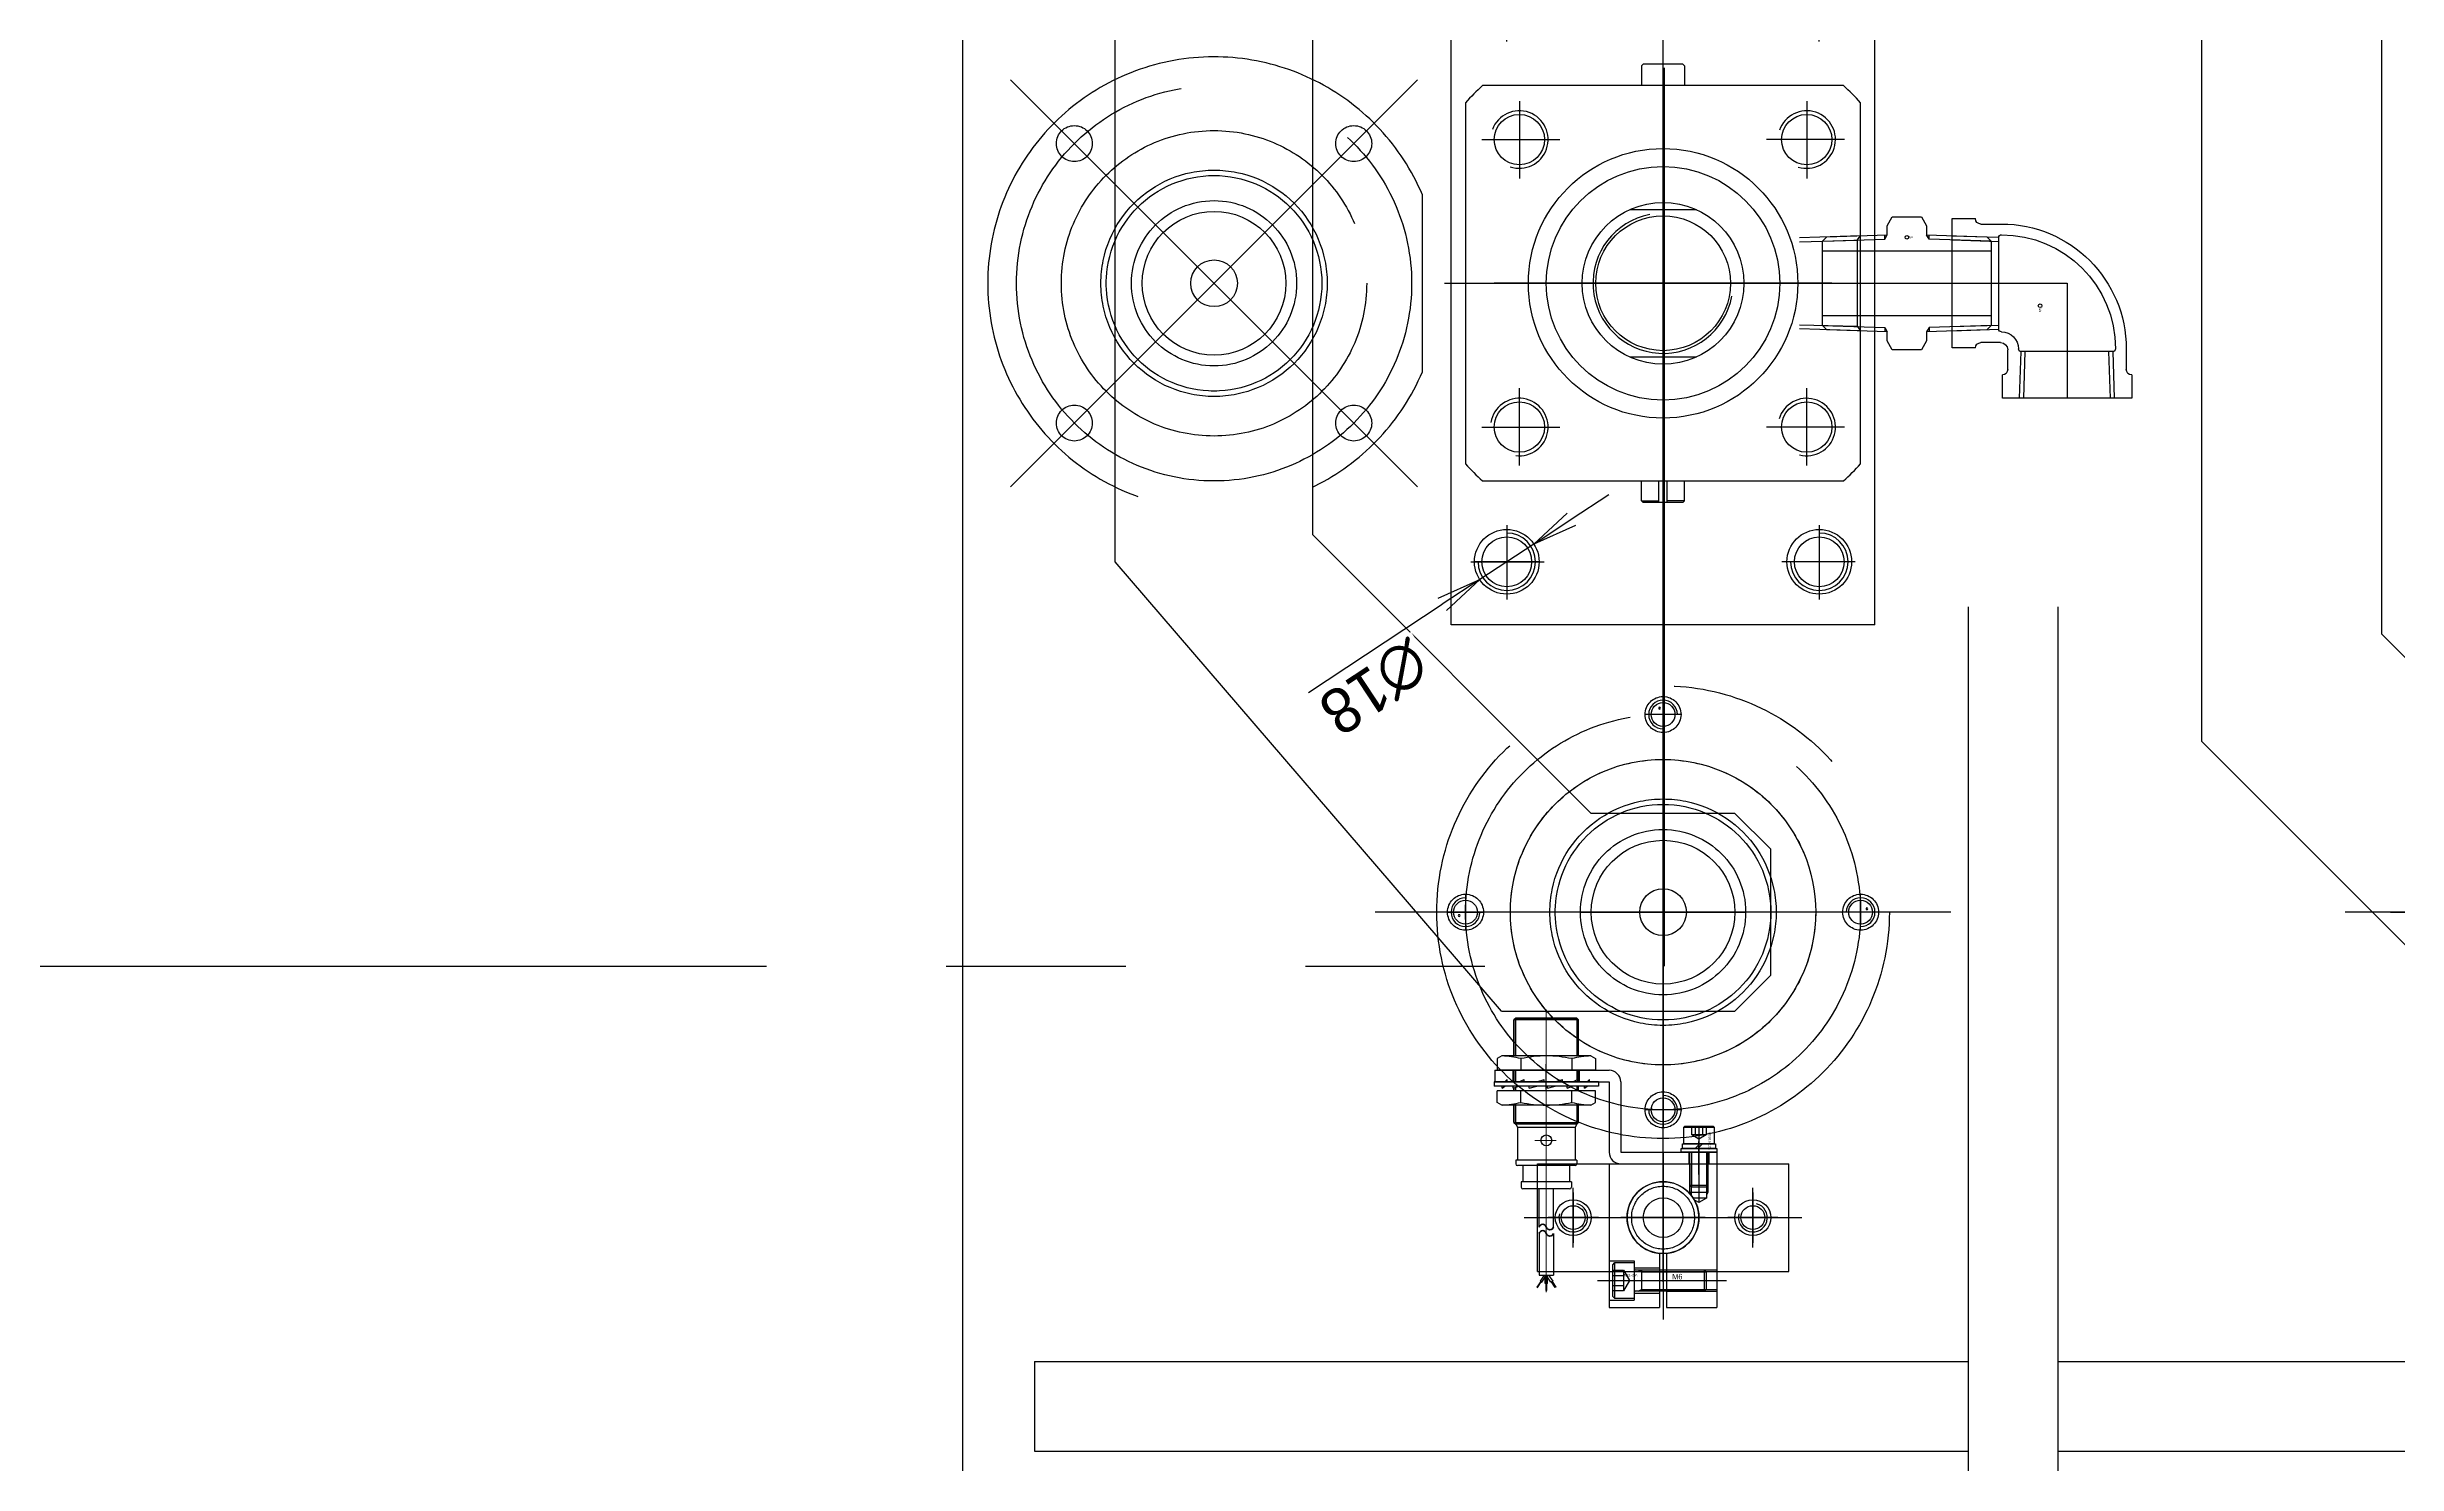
# Model space of a CAD drawing. Header units: millimetres. Extents: x 10462777 to 22643323, y 453826 to 1389191.
# Drawn here: x 11311018 to 11311673, y 599127 to 599521 of the extents above; entities that cross this region are included whole.
import ezdxf
from ezdxf.enums import TextEntityAlignment as Align

# ---------------------------------------------------------------- set-up
doc = ezdxf.new("R2010")
doc.units = ezdxf.units.MM
doc.header["$LTSCALE"] = 200
doc.header["$MEASUREMENT"] = 0
doc.header["$PDMODE"] = 35
doc.header["$PDSIZE"] = -5
for name, pattern in [('CENTER', [2, 1.25, -0.25, 0.25, -0.25]), ('HIDDEN', [3.75, 2.5, -1.25]), ('PHANTOM', [2.5, 1.25, -0.25, 0.25, -0.25, 0.25, -0.25])]:
    doc.linetypes.add(name, pattern=pattern)
doc.layers.get('0').update_dxf_attribs({"linetype": 'CONTINUOUS'})
doc.layers.get('DEFPOINTS').update_dxf_attribs({"linetype": 'CONTINUOUS'})
for name, color, linetype in [('4', 4, 'CONTINUOUS'), ('BOM', 6, 'CONTINUOUS'), ('BOM-T', 4, 'CONTINUOUS'), ('BOM-UDEF', 3, 'CONTINUOUS'), ('C', 1, 'CENTER'), ('CENTER', 1, 'CONTINUOUS'), ('CL', 3, 'CONTINUOUS'), ('DIM', 4, 'CONTINUOUS'), ('DR1509-006-300-001', 7, 'CONTINUOUS'), ('DR1517-002-300-001', 7, 'CONTINUOUS'), ('DR1527 002 200 017 001', 7, 'CONTINUOUS'), ('H', 30, 'CONTINUOUS'), ('HIDDEN', 7, 'HIDDEN'), ('HL', 2, 'HIDDEN'), ('PL', 5, 'PHANTOM'), ('THIN', 3, 'CONTINUOUS')]:
    doc.layers.add(name, color=color, linetype=linetype)
for name, color, linetype, lineweight in [('FL', 3, 'CONTINUOUS', 25), ('LAYOUT', 8, 'CONTINUOUS', 25), ('Z_OM_CENTER', 4, 'CENTER', 13), ('Z_OM_OUTLINE', 7, 'CONTINUOUS', 30), ('Z_OM_THIN_LINE', 2, 'CONTINUOUS', 35)]:
    doc.layers.add(name, color=color, linetype=linetype, lineweight=lineweight)
doc.styles.get("Standard").update_dxf_attribs({"font": 'SYMBOL'})
doc.dimstyles.new('DS ROBOTEC', dxfattribs={"dimscale": 0, "dimtxt": 2.5, "dimasz": 2.5, "dimexe": 0.3, "dimexo": 0.3, "dimgap": 0.5, "dimtad": 1, "dimzin": 9, "dimdsep": 46, "dimtxsty": 'Standard', "dimblk": 'OPEN', "dimcen": 0, "dimclrd": 4, "dimclre": 4, "dimclrt": 110, "dimazin": 2, "dimtm": 1.5, "dimtfac": 1, "dimtmove": 0, "dimatfit": 3, "dimldrblk": 'OPEN', "dimfxl": 1, "dimtfill": 1, "dimtolj": 1, "dimlwd": -1, "dimlwe": -1, "dimarcsym": 0})

# ---------------------------------------------------------------- blocks, each defined once
blk = doc.blocks.new('A$C7DA30AB0')
at = {"layer": 'LAYOUT', "color": 6, "linetype": 'PHANTOM'}
blk.add_circle((3030.45, 3025.99, 0), 2693.02, dxfattribs=at)
blk = doc.blocks.new('_OPEN')
at = {"color": 0, "linetype": 'ByBlock'}
for p, q in [((-1, 0.1667), (0, 0)), ((0, 0), (-1, -0.1667)), ((0, 0), (-1, 0))]:
    blk.add_line(p, q, dxfattribs=at)
blk = doc.blocks.new('*D344')
at = {"color": 4, "linetype": 'ByBlock', "ltscale": 10, "transparency": 16777216}
for p, q in [((11311287.38, 600065.23), (11310981.04, 600065.23)), ((11311002.04, 599890.23), (11311002.04, 599020.23)), ((11311267.38, 598845.23), (11310981.04, 598845.23))]:
    blk.add_line(p, q, dxfattribs=at)
at = {"layer": 'DEFPOINTS', "color": 0, "ltscale": 10, "transparency": 16777216}
for p in [(11311308.38, 600065.23, 0), (11311002.04, 598845.23), (11311288.38, 598845.23, 0)]:
    blk.add_point(p, dxfattribs=at)
at = {"color": 4, "ltscale": 10, "transparency": 16777216, "xscale": 175, "yscale": 175, "zscale": 175}
for p, rotation in [((11311002.04, 600065.23), 90), ((11311002.04, 598845.23), 270)]:
    blk.add_blockref('_OPEN', p, dxfattribs=dict(at, rotation=rotation))
at = {"color": 110, "ltscale": 10, "transparency": 16777216, "insert": (11310842.78, 599455.23), "char_height": 175, "attachment_point": 5, "rotation": 90, "bg_fill": 3, "box_fill_scale": 1.25, "bg_fill_color": 256, "bg_fill_true_color": 13158600, "bg_fill_transparency": 0}
blk.add_mtext('\\A1;1220', dxfattribs=at)
blk = doc.blocks.new('A$C744D5B1C')
for p, q in [((-95, 59), (-95, -59)), ((95, 59), (-95, 59)), ((95, 59), (95, -59)), ((-20.5, -9.27), (-20.5, 9.27)), ((20.5, -9.27), (20.5, 9.27)), ((95, -59), (-95, -59))]:
    blk.add_line(p, q)
for centre, radius in [((-77.5, 43.5), 9), ((77.5, 43.5), 9), ((-40, 40), 7), ((40, 40), 7), ((0, 0), 32.5), ((0, 0), 22.5), ((-77.5, -43.5), 9), ((-40, -40), 7), ((40, -40), 7), ((77.5, -43.5), 9)]:
    blk.add_circle(centre, radius)
at = {"color": 3}
blk.add_circle((0, 0), 18.75, dxfattribs=at)
for centre, start, end in [((-40, 40), 342.93247, 251.19469), ((40, 40), 345.46971, 253.73193), ((-40, -40), 341.28818, 249.5504), ((40, -40), 352.59904, 260.86126)]:
    blk.add_arc(centre, 8, start, end, dxfattribs=at)
blk.add_arc((0, 0), 19.5, 191.01251, 79.33155)
at = {"layer": 'C'}
for p, q in [((0, -60.8), (0, 60)), ((96.8, 0), (-97.39, 0))]:
    blk.add_line(p, q, dxfattribs=at)
at = {"layer": 'C', "ltscale": 0.7}
for p, q in [((-77.5, 53.49), (-77.5, 33.08)), ((77.5, 53.49), (77.5, 33.08)), ((-67.32, 43.5), (-88.03, 43.5)), ((67.32, 43.5), (88.03, 43.5)), ((-77.5, -53.49), (-77.5, -33.08)), ((77.5, -53.49), (77.5, -33.08)), ((-67.32, -43.5), (-88.03, -43.5)), ((67.32, -43.5), (88.03, -43.5))]:
    blk.add_line(p, q, dxfattribs=at)
at = {"layer": 'C', "ltscale": 0.5}
for p, q in [((-40, 50.49), (-40, 28.77)), ((40, 50.49), (40, 28.77)), ((-50.67, 40), (-29.2, 40)), ((50.67, 40), (29.2, 40)), ((-40, -50.49), (-40, -28.77)), ((40, -50.49), (40, -28.77)), ((-50.67, -40), (-29.2, -40)), ((50.67, -40), (29.2, -40))]:
    blk.add_line(p, q, dxfattribs=at)
at = {"layer": 'H', "color": 4}
for p, q in [((-13.22, 55), (-12.69, 38)), ((-11.97, 54), (-13.22, 55)), ((-11.97, 54), (11.97, 54)), ((-11.52, 38), (-11.97, 54)), ((11.52, 38), (11.97, 54)), ((11.97, 54), (13.22, 55)), ((13.22, 55), (12.69, 38))]:
    blk.add_line(p, q, dxfattribs=at)
at = {"layer": 'H', "ltscale": 0.5}
for p, q in [((-60.5, 6), (-61, 5.5)), ((-61, 5.5), (-61, -5.5)), ((-60.5, 6), (-55, 6)), ((60.5, 6), (55, 6)), ((61, 1.19), (55, 1.19)), ((60.5, 6), (60.5, 1.19)), ((60.5, 6), (61, 5.5)), ((61, 5.5), (61, -5.5)), ((-61, -5.5), (-60.5, -6)), ((-60.5, -6), (-55, -6)), ((61, -1.19), (55, -1.19)), ((60.5, -6), (55, -6)), ((60.5, -6), (60.5, -1.19)), ((61, -5.5), (60.5, -6))]:
    blk.add_line(p, q, dxfattribs=at)
at = {"layer": 'H'}
for points in [[(50.25, 55), (-50.25, 55)], [(-55, 50.25), (-55, -50.25)], [(55, -50.25), (55, 50.25)], [(-50.25, -55), (50.25, -55)]]:
    blk.add_lwpolyline(points, dxfattribs=at)
for start, end in [(132.41702, 137.58298), (42.41702, 47.58298), (222.41702, 227.58298), (312.41702, 317.58298)]:
    blk.add_arc((0, 0), 74.5, start, end, dxfattribs=at)
blk = doc.blocks.new('A$C1EFB0E9A')
at = {"color": 1, "linetype": 'CENTER'}
for p, q in [((0, 80.13), (0, -80.13)), ((80.13, 0), (-80.13, 0))]:
    blk.add_line(p, q, dxfattribs=at)
at = {"color": 0}
for centre, radius in [((0, 0), 63), ((0, 55), 5), ((0, 0), 23), ((-55, 0), 5), ((55, 0), 5), ((0, -55), 5)]:
    blk.add_circle(centre, radius, dxfattribs=at)
at = {"color": 1, "linetype": 'CENTER'}
blk.add_circle((0, 0), 55, dxfattribs=at)
for radius in [42.5, 30]:
    blk.add_circle((0, 0), radius)
at = {"layer": 'HL'}
blk.add_circle((0, 0), 31.5, dxfattribs=at)
blk = doc.blocks.new('A$C454F3C94')
for p, q in [((-202.5, -85), (-127.5, -10)), ((-127.5, -10), (127.5, -10)), ((202.5, -85), (127.5, -10)), ((-147.5, -110), (-97.5, -60)), ((97.5, -60), (-97.5, -60)), ((147.5, -110), (97.5, -60)), ((-202.5, -85), (-202.5, -150)), ((202.5, -85), (202.5, -150)), ((-147.5, -150), (-147.5, -110)), ((147.5, -150), (147.5, -110)), ((-202.5, -150), (-192.5, -160)), ((-157.5, -160), (-147.5, -150)), ((157.5, -160), (147.5, -150)), ((202.5, -150), (192.5, -160)), ((-192.5, -160), (-157.5, -160)), ((192.5, -160), (157.5, -160))]:
    blk.add_line(p, q)
for centre, radius in [((-175, -130), 20), ((175, -130), 20), ((-175, -130), 6.5), ((175, -130), 6.5)]:
    blk.add_circle(centre, radius)
at = {"layer": 'CL'}
for p, q in [((-175, -107), (-175, -153)), ((175, -107), (175, -153)), ((-152, -130), (-198, -130)), ((152, -130), (198, -130))]:
    blk.add_line(p, q, dxfattribs=at)
blk = doc.blocks.new('A$C288D58DE')
at = {"color": 0}
for p, q in [((-60, 15), (10, 15)), ((-60, -15), (-60, 15)), ((10, -15), (10, 15)), ((-60, -15), (10, -15))]:
    blk.add_line(p, q, dxfattribs=at)
at = {"color": 1, "linetype": 'CENTER'}
for p, q in [((-25, -17.84), (-25, 17.84)), ((-50, -8.32), (-50, 8.32)), ((0, -8.32), (0, 8.32)), ((-63.62, 0), (13.62, 0))]:
    blk.add_line(p, q, dxfattribs=at)
at = {"color": 0}
for centre, radius in [((-25, 0), 10), ((-50, 0), 5), ((0, 0), 5)]:
    blk.add_circle(centre, radius, dxfattribs=at)
blk.add_circle((-25, 0), 5.5)
at = {"layer": 'CENTER'}
for p, q in [((-25, -11.75), (-25, 11.75)), ((-13.25, 0), (-36.75, 0))]:
    blk.add_line(p, q, dxfattribs=at)
at = {"layer": 'HIDDEN'}
blk.add_circle((-25, 0), 8.75, dxfattribs=at)
blk = doc.blocks.new('A$C31550EE4')
at = {"color": 0}
for p, q in [((3.11, 4.45), (3.11, 34.45)), ((3.11, 34.45), (43.11, 34.45)), ((43.11, 20.45), (43.11, 34.45)), ((28.06, 20.45), (43.11, 20.45)), ((28.06, 18.45), (43.11, 18.45)), ((43.11, 4.45), (43.11, 18.45)), ((3.11, 4.45), (43.11, 4.45))]:
    blk.add_line(p, q, dxfattribs=at)
at = {"color": 1, "linetype": 'CENTER', "ltscale": 0.5}
for p, q in [((18.11, 0), (18.11, 38.31)), ((35.61, 1.22), (35.61, 37.07)), ((0, 19.45), (46.48, 19.45))]:
    blk.add_line(p, q, dxfattribs=at)
at = {"color": 2, "linetype": 'HIDDEN', "ltscale": 0.5}
for p, q in [((32.61, 20.45), (32.61, 34.45)), ((33.11, 20.45), (33.11, 34.45)), ((38.11, 20.45), (38.11, 34.45)), ((38.61, 20.45), (38.61, 34.45)), ((11.11, 31.95), (11.11, 26.95)), ((32.11, 11.45), (32.11, 18.45)), ((39.11, 11.45), (39.11, 18.45)), ((30.11, 11.45), (41.11, 11.45)), ((30.11, 4.45), (30.11, 11.45)), ((41.11, 4.45), (41.11, 11.45))]:
    blk.add_line(p, q, dxfattribs=at)
at = {"color": 1, "linetype": 'CENTER'}
blk.add_line((3.11, 29.45), (13.9, 29.45), dxfattribs=at)
at = {"color": 2, "linetype": 'HIDDEN'}
blk.add_line((12.71, 31.51), (12.71, 27.86), dxfattribs=at)
at = {"color": 2, "linetype": 'HIDDEN', "ltscale": 0.5}
for points in [[(3.11, 31.95), (11.11, 31.95), (11.86, 31.51)], [(3.11, 31.51), (12.71, 31.51), (13.9, 29.45), (13.14, 28.12)], [(11.86, 27.38), (11.11, 26.95), (3.11, 26.95)], [(12.02, 27.38), (3.11, 27.38)]]:
    blk.add_lwpolyline(points, dxfattribs=at)
at = {"color": 0}
blk.add_arc((18.11, 19.45), 10, 5.73917, 354.26083, dxfattribs=at)
at = {"layer": 'DIM'}
blk.add_circle((35.61, 4.45), 0.05, dxfattribs=at)
blk.add_text('M6', height=1.54, rotation=90).set_placement((35.3, 22))
blk = doc.blocks.new('A$C57EF64D1')
at = {"layer": 'Z_OM_CENTER'}
for p, q in [((0, 14.5), (78.6, 14.5)), ((36.38, 17.23), (36.38, 11.26))]:
    blk.add_line(p, q, dxfattribs=at)
at = {"layer": 'Z_OM_OUTLINE'}
for p, q in [((12.88, 26.91), (13.64, 28.22)), ((12.88, 26.91), (13.64, 28.22)), ((12.88, 26.91), (12.88, 2.14)), ((13.64, 28.22), (16.88, 28.22)), ((13.64, 28.22), (16.88, 28.22)), ((16.88, 28.22), (16.88, 0.83)), ((20.08, 25.83), (19.48, 26.56)), ((20.08, 26.56), (19.48, 26.56)), ((20.08, 29.05), (20.08, 0)), ((20.08, 29.05), (21.28, 29.05)), ((21.28, 29.05), (21.28, 0)), ((25.8, 28.22), (22.56, 28.22)), ((25.8, 28.22), (22.56, 28.22)), ((22.56, 28.22), (22.56, 0.83)), ((26.56, 26.91), (25.8, 28.22)), ((26.56, 26.91), (25.8, 28.22)), ((26.56, 26.91), (26.56, 2.14)), ((2.38, 23), (2.88, 23.5)), ((2.38, 23), (2.38, 6)), ((12.88, 23.5), (2.88, 23.5)), ((13.64, 21.59), (16.88, 21.59)), ((20.08, 23.5), (16.84, 23.5)), ((20.08, 23.32), (19.48, 23.32)), ((20.08, 21.82), (19.48, 23.32)), ((21.88, 25.11), (21.28, 25.83)), ((21.88, 25.11), (21.28, 25.11)), ((22.56, 23.5), (21.28, 23.5)), ((21.88, 20.32), (21.28, 21.82)), ((21.88, 20.32), (21.28, 20.32)), ((25.8, 21.59), (22.56, 21.59)), ((31.38, 23.5), (26.56, 23.5)), ((31.88, 23), (31.38, 23.5)), ((31.88, 23), (31.88, 6)), ((31.88, 23), (32.74, 22.5)), ((31.88, 23), (31.88, 21.9)), ((31.88, 21.9), (31.88, 6)), ((32.74, 6.5), (32.74, 22.5)), ((32.74, 22.5), (41.88, 22.5)), ((41.88, 23), (41.88, 22.5)), ((41.88, 23), (42.88, 23)), ((41.88, 22.5), (41.88, 6.5)), ((43.38, 22.5), (43.38, 8)), ((43.38, 21), (47.88, 21)), ((47.88, 21.5), (47.88, 21)), ((47.88, 21.5), (49.38, 21.5)), ((47.88, 21), (47.88, 7.5)), ((49.88, 21), (49.88, 8)), ((20.08, 16.94), (19.48, 19.03)), ((20.08, 19.03), (19.48, 19.03)), ((20.08, 11.84), (19.48, 13.91)), ((20.08, 13.91), (19.48, 13.91)), ((21.88, 14.85), (21.28, 16.94)), ((21.88, 14.85), (21.28, 14.85)), ((60.55, 16.5), (49.88, 16.5)), ((62.31, 16.5), (73.9, 16.5)), ((73.9, 12.5), (73.9, 16.5)), ((73.9, 15.12), (75.54, 16.28)), ((76.25, 14.83), (73.9, 14.83)), ((76.25, 14.22), (73.9, 14.22)), ((73.9, 13.93), (75.54, 12.76)), ((75.87, 15.76), (74.42, 14.83)), ((75.87, 13.29), (74.42, 14.22)), ((75.54, 16.28), (75.87, 15.76)), ((75.54, 12.76), (75.87, 13.29)), ((75.65, 16.11), (77.22, 17.16)), ((77.32, 16.99), (75.75, 15.95)), ((77.32, 12.05), (75.75, 13.1)), ((76.25, 14.83), (76.25, 14.22)), ((78.12, 14.61), (76.25, 14.61)), ((78.12, 14.42), (76.25, 14.42)), ((77.22, 17.16), (77.32, 16.99)), ((78.12, 14.42), (78.12, 14.61)), ((13.64, 7.45), (16.88, 7.45)), ((20.08, 8.38), (19.48, 8.38)), ((20.08, 6.82), (19.48, 8.38)), ((21.88, 9.76), (21.28, 11.84)), ((21.88, 9.76), (21.28, 9.76)), ((21.88, 5.26), (21.28, 6.82)), ((25.8, 7.45), (22.56, 7.45)), ((43.38, 8), (47.88, 8)), ((43.38, 8), (43.38, 6.5)), ((47.88, 7.5), (49.38, 7.5)), ((60.55, 12.5), (49.88, 12.5)), ((62.31, 12.5), (73.9, 12.5)), ((75.65, 12.94), (77.22, 11.89)), ((77.22, 11.89), (77.32, 12.05)), ((2.38, 6), (2.88, 5.5)), ((12.88, 5.5), (2.88, 5.5)), ((12.88, 2.09), (13.64, 0.78)), ((12.88, 2.09), (13.64, 0.78)), ((13.64, 0.78), (16.88, 0.78)), ((13.64, 0.78), (16.88, 0.78)), ((20.08, 5.5), (16.88, 5.5)), ((20.08, 2.91), (19.48, 3.6)), ((20.08, 3.6), (19.48, 3.6)), ((21.88, 5.26), (21.28, 5.26)), ((21.88, 2.22), (21.28, 2.91)), ((21.88, 2.22), (21.28, 2.22)), ((22.56, 5.5), (21.79, 5.5)), ((25.8, 0.78), (22.56, 0.78)), ((25.8, 0.78), (22.56, 0.78)), ((26.56, 2.09), (25.8, 0.78)), ((26.56, 2.09), (25.8, 0.78)), ((31.38, 5.5), (26.56, 5.5)), ((31.38, 5.5), (31.88, 6)), ((31.88, 6), (32.74, 6.5)), ((32.74, 6.5), (41.88, 6.5)), ((41.88, 6.5), (41.88, 6)), ((41.88, 6), (42.88, 6)), ((20.08, 0), (21.28, 0))]:
    blk.add_line(p, q, dxfattribs=at)
blk.add_circle((36.38, 14.5), 1.5, dxfattribs=at)
for centre, radius, start, end in [((38.36, 27.84), 25.5, 182.08977, 194.17222), ((1.08, 27.84), 25.5, 345.82778, 357.91023), ((46.29, 14.51), 33.41, 167.76192, 180.01863), ((-6.85, 14.51), 33.41, 359.98137, 12.23808), ((42.88, 22.5), 0.5, 0, 90), ((49.38, 21), 0.5, 0, 90), ((46.29, 14.53), 33.41, 179.98137, 192.23808), ((-6.85, 14.53), 33.41, 347.76192, 0.01863), ((37.92, 1.26), 25.06, 165.70343, 177.89136), ((1.52, 1.26), 25.06, 2.10864, 14.29657), ((49.38, 8), 0.5, 270, 0), ((42.88, 6.5), 0.5, 270, 0)]:
    blk.add_arc(centre, radius, start, end, dxfattribs=at)
at = {"layer": 'Z_OM_THIN_LINE'}
for p, q in [((12.88, 23.1), (2.48, 23.1)), ((2.78, 23.4), (2.78, 5.6)), ((19.57, 23.1), (16.84, 23.1)), ((22.56, 23.1), (21.28, 23.1)), ((31.78, 23.1), (26.56, 23.1)), ((31.48, 23.4), (31.48, 5.6)), ((12.88, 5.9), (2.48, 5.9)), ((20.08, 5.9), (16.88, 5.9)), ((22.56, 5.9), (21.63, 5.9)), ((31.78, 5.9), (26.56, 5.9))]:
    blk.add_line(p, q, dxfattribs=at)
for centre, radius, start, end in [((60.72, 13.5), 1.01, 99.56708, 260.43292), ((60.17, 15.5), 1.07, 291.04813, 68.95187), ((62.48, 13.5), 1.01, 99.56708, 260.43292), ((61.93, 15.5), 1.07, 291.04813, 68.95187)]:
    blk.add_arc(centre, radius, start, end, dxfattribs=at)
blk = doc.blocks.new('A$C38604CD8')
at = {"layer": 'DR1527 002 200 017 001'}
for p, q in [((0, 29), (31.8, 29)), ((0, 29), (0, 25.8)), ((0, 25.8), (31.8, 25.8)), ((31.8, 25.8), (31.8, 6.2)), ((35, 25.8), (35, 6.2)), ((35, 6.2), (61.8, 6.2)), ((35, 3), (61.8, 3)), ((61.8, 6.2), (61.8, 3))]:
    blk.add_line(p, q, dxfattribs=at)
at = {"layer": 'DR1527 002 200 017 001', "color": 2, "linetype": 'HIDDEN', "ltscale": 0.5}
for p, q in [((5.05, 25.8), (5.05, 29)), ((23.55, 25.8), (23.55, 29))]:
    blk.add_line(p, q, dxfattribs=at)
at = {"layer": 'DR1527 002 200 017 001', "color": 1, "linetype": 'CENTER'}
for p, q in [((14.3, 23.64), (14.3, 30.72)), ((56.8, 0), (56.8, 9.2))]:
    blk.add_line(p, q, dxfattribs=at)
at = {"layer": 'DR1527 002 200 017 001', "color": 2, "linetype": 'HIDDEN', "ltscale": 0.5}
for points in [[(54.05, 3), (54.05, 6.2)], [(59.55, 6.2), (59.55, 3)]]:
    blk.add_lwpolyline(points, dxfattribs=at)
at = {"layer": 'DR1527 002 200 017 001'}
for centre, start, end in [((31.8, 25.8), 0, 90), ((35, 6.2), 180, 270)]:
    blk.add_arc(centre, 3.2, start, end, dxfattribs=at)
blk = doc.blocks.new('A$C372204AD')
for p, q in [((0.3, 0.75), (0.3, 9.25)), ((16.57, 7.5), (16.57, 2.5)), ((6.3, 4.72), (5, 6.02)), ((6.3, 3.98), (5, 5.28))]:
    blk.add_line(p, q)
for points in [[(5, 0.75), (0.3, 0.75), (0, 1.05), (0, 8.95), (0.3, 9.25), (5, 9.25)], [(5, 9.6), (6.3, 9.6), (6.3, 0.4), (5, 0.4)], [(6.3, 10), (7.3, 10), (7.3, 0), (6.3, 0)]]:
    blk.add_lwpolyline(points, close=True)
blk.add_lwpolyline([(7.3, 7.5), (16.57, 7.5), (17, 7.07), (17, 2.93), (16.57, 2.5), (7.3, 2.5)])
at = {"layer": 'CENTER'}
for q in [(3.65, 5), (17, 5)]:
    blk.add_line((0, 5), q, dxfattribs=at)
at = {"layer": 'HIDDEN'}
blk.add_line((2.5, 7), (2.5, 3), dxfattribs=at)
for points in [[(0, 7), (2.5, 7), (3.65, 5), (3.65, 5), (2.5, 3), (0, 3)], [(0, 6), (2.5, 6)], [(2.5, 4), (0, 4)]]:
    blk.add_lwpolyline(points, dxfattribs=at)
at = {"layer": 'THIN'}
for p, q in [((7.3, 7.07), (17, 7.07)), ((7.3, 2.93), (17, 2.93))]:
    blk.add_line(p, q, dxfattribs=at)
at = {"layer": 'BOM-T', "color": 4}
blk.add_text('M5X0.8-12L', height=0.6, dxfattribs=at).set_placement((1.8, 8.03), align=Align.MIDDLE_LEFT)
blk = doc.blocks.new('A$C197F2E42')
for p, q in [((2, 25.46), (8, 25.46)), ((2, 8), (8, 8)), ((10, 0.6), (0, 0.6))]:
    blk.add_line(p, q)
blk.add_lwpolyline([(2, 6.25), (2, 25.46), (2.54, 26), (7.46, 26), (8, 25.46), (8, 6.25)])
blk.add_lwpolyline([(10, 6), (10, 0.6), (9.4, 0), (0.6, 0), (0, 0.6), (0, 6)], close=True)
for points in [[(2, 6.25, -0.414214), (1.75, 6)], [(8.25, 6, -0.414214), (8, 6.25)]]:
    blk.add_lwpolyline(points, format="xyb")
at = {"layer": 'CENTER'}
for q in [(5, 26), (5, 4.65)]:
    blk.add_line((5, 0), q, dxfattribs=at)
at = {"layer": 'HIDDEN'}
blk.add_line((2.14, 3), (7.86, 3), dxfattribs=at)
for points in [[(2.14, 0), (2.14, 3), (5, 4.65), (5, 4.65), (7.86, 3), (7.86, 0)], [(3.57, 0), (3.57, 3)], [(6.43, 3), (6.43, 0)]]:
    blk.add_lwpolyline(points, dxfattribs=at)
at = {"layer": 'THIN'}
for points in [[(2, 7.06), (2.54, 8), (2.54, 26)], [(8, 7.06), (7.46, 8), (7.46, 26)]]:
    blk.add_lwpolyline(points, dxfattribs=at)
at = {"layer": 'BOM-T', "color": 4}
blk.add_text('M6X1-20L', height=0.6, rotation=90, dxfattribs=at).set_placement((3.5, 2.76), align=Align.MIDDLE_LEFT)
blk = doc.blocks.new('A$C0ACA5566')
for name, p, rotation in [('A$C31550EE4', (58.07, 39.77), 90), ('A$C197F2E42', (52.62, 70.38), 90), ('A$C288D58DE', (13.62, 57.88), 180), ('A$C372204AD', (33.62, 32.38), 90)]:
    blk.add_blockref(name, p, dxfattribs=dict(rotation=rotation))
at = {"layer": 'DR1527 002 200 017 001', "rotation": 180}
blk.add_blockref('A$C38604CD8', (85.42, 45.88), dxfattribs=at)
at = {"layer": 'Z_OM_OUTLINE', "rotation": 90}
blk.add_blockref('A$C57EF64D1', (85.62, 0), dxfattribs=at)
blk = doc.blocks.new('A$C10F52B43')
blk.add_circle((0, 0), 6.92)
at = {"layer": 'CL'}
for p, q in [((0, 9), (0, -9)), ((-9, 0), (9, 0))]:
    blk.add_line(p, q, dxfattribs=at)
at = {"layer": 'FL'}
blk.add_arc((0, 0), 8, 270, 180, dxfattribs=at)
blk = doc.blocks.new('HS_BOM', base_point=(-55.53, -107.5))
at = {"layer": 'BOM-UDEF'}
blk.add_circle((-55.53, -107.5), 0.25, dxfattribs=at)
blk = doc.blocks.new('*D230')
at = {"layer": 'DEFPOINTS', "color": 0, "transparency": 16777216}
for p in [(55749.29, -38236.28), (55759.18, -38251.31)]:
    blk.add_point(p, dxfattribs=at)
at = {"layer": 'DR1509-006-300-001', "color": 4, "linetype": 'ByBlock', "transparency": 16777216}
for p, q in [((55742.41, -38225.84), (55735.54, -38215.4)), ((55749.29, -38236.28), (55759.18, -38251.31)), ((55790.56, -38298.97), (55766.06, -38261.75))]:
    blk.add_line(p, q, dxfattribs=at)
at = {"layer": 'DR1509-006-300-001', "color": 4, "transparency": 16777216, "xscale": 12.5, "yscale": 12.5, "zscale": 12.5}
for p, rotation in [((55749.29, -38236.28), 303.3565238801531), ((55759.18, -38251.31), 123.3565238801531)]:
    blk.add_blockref('_OPEN', p, dxfattribs=dict(at, rotation=rotation))
at = {"layer": 'DR1509-006-300-001', "color": 110, "transparency": 16777216, "insert": (55789.05, -38280.77), "char_height": 12.5, "attachment_point": 5, "rotation": 303.35652, "bg_fill": 3, "box_fill_scale": 1.1, "bg_fill_color": 256, "bg_fill_true_color": 13158600, "bg_fill_transparency": 0}
blk.add_mtext('\\A1;∅18', dxfattribs=at)
blk = doc.blocks.new('MCLBM1')
at = {"layer": 'BOM', "color": 0}
blk.add_circle((0, 0), 0.5, dxfattribs=at)
at = {"flags": 10}
blk.add_attdef('BM', text='', height=0.5, dxfattribs=at).set_placement((0, 0), align=Align.MIDDLE)
at = {"flags": 9}
for tag, p in [('WEIGHT', (0, -6)), ('SPEC', (0, -3)), ('NAME', (0, -1)), ('ENAME', (0, -2)), ('MATERIAL', (0, -4)), ('REMARK', (0, -5)), ('PRICE', (0, -7)), ('USER1', (0, -8)), ('USER2', (0, -9)), ('USER3', (0, -10)), ('USER4', (0, -11)), ('USER5', (0, -12)), ('USER6', (0, -13))]:
    blk.add_attdef(tag, p, '', height=0.5, dxfattribs=at)
blk = doc.blocks.new('A$C0E041E50')
for p, q in [((0, 0), (-1.2, -1.2)), ((23.52, 0), (0, 0)), ((2.76, 0), (2.76, -47)), ((20.76, 0), (20.76, -47)), ((24.72, -1.2), (23.52, 0)), ((-1.2, -1.2), (-1.72, -18)), ((25.25, -18), (24.72, -1.2)), ((-4.24, -18), (-6.71, -19.43)), ((-6.71, -19.43), (-6.71, -27.57)), ((-1.72, -18), (-4.24, -18)), ((-0.54, -17.32), (-1.7, -17.32)), ((24.06, -17.32), (25.22, -17.32)), ((27.76, -18), (25.25, -18)), ((30.24, -19.43), (27.76, -18)), ((30.24, -27.57), (30.24, -19.43)), ((-6.71, -27.57), (-4.24, -29)), ((-4.24, -29), (-1.72, -29)), ((-1.72, -29), (-1.2, -45.8)), ((-0.54, -29.68), (-1.7, -29.68)), ((24.06, -29.68), (25.22, -29.68)), ((24.72, -45.8), (25.25, -29)), ((25.25, -29), (27.76, -29)), ((27.76, -29), (30.24, -27.57)), ((29.76, -36.08), (-6.24, -36.08)), ((-6.24, -36.08), (-6.24, -42.58)), ((-0.3, -36.08), (0.11, -49.08)), ((23.82, -36.08), (23.41, -49.08)), ((29.76, -42.58), (29.76, -36.08)), ((-4.74, -44.08), (-4.74, -49.83)), ((28.26, -49.58), (28.26, -44.08)), ((-1.2, -45.8), (0, -47)), ((24.51, -49.08), (-0.99, -49.08)), ((0, -47), (23.52, -47)), ((23.52, -47), (24.72, -45.8)), ((35.76, -51.58), (30.26, -51.58)), ((43.76, -50.08), (37.26, -50.08)), ((43.76, -86.08), (43.76, -50.08)), ((30.76, -80.83), (30.76, -55.33)), ((43.76, -56.02), (30.76, -56.43)), ((30.01, -84.58), (35.76, -84.58)), ((43.76, -80.14), (30.76, -79.73)), ((37.26, -86.08), (43.76, -86.08))]:
    blk.add_line(p, q)
for centre, radius, start, end in [((-6.24, -44.08), 1.5, 0.00382, 90), ((29.76, -44.08), 1.5, 90.00382, 179.99618), ((30.01, -49.83), 34.75, 180, 269.99984), ((-0.99, -49.83), 0.75, 90.00764, 179.99236), ((30.01, -49.83), 31.75, 180, 269.99982), ((24.51, -49.83), 0.75, 0.00764, 90), ((30.01, -49.83), 4.75, 180, 269.99879), ((30.26, -49.58), 2, 180, 269.99714), ((35.76, -50.08), 1.5, 270, 0), ((30.01, -55.33), 0.75, 0.00764, 90), ((30.01, -80.83), 0.75, 270, 0), ((35.76, -86.08), 1.5, 0.00382, 90)]:
    blk.add_arc(centre, radius, start, end)
at = {"layer": 'CENTER'}
for p, q in [((11.76, 3), (11.76, -50)), ((11.76, -36.08), (11.76, -48.08)), ((11.76, -48.08), (11.76, -68.08)), ((11.76, -68.08), (31.76, -68.08)), ((31.76, -68.08), (43.76, -68.08))]:
    blk.add_line(p, q, dxfattribs=at)
at = {"layer": 'THIN'}
for p, q in [((0, 0), (-0.54, -17.32)), ((23.52, 0), (24.06, -17.32)), ((-0.54, -17.32), (-1.72, -18)), ((24.06, -17.32), (25.25, -18)), ((-0.54, -29.68), (-1.72, -29)), ((0, -47), (-0.54, -29.68)), ((23.52, -47), (24.06, -29.68)), ((24.06, -29.68), (25.25, -29)), ((-1.46, -36.08), (-1.05, -49.08)), ((24.98, -36.08), (24.57, -49.08)), ((43.76, -54.86), (30.76, -55.27)), ((43.76, -81.3), (30.76, -80.89))]:
    blk.add_line(p, q, dxfattribs=at)
at = {"layer": 'BOM', "xscale": -1}
for p, rotation in [((-1.04, -23.5), 90), ((18.01, -60.58), 180)]:
    blk.add_blockref('MCLBM1', p, dxfattribs=dict(at, rotation=rotation))
at = {"layer": 'BOM-T', "color": 4, "text_generation_flag": 2}
for rotation, p in [(90, (-0.74, -24.1)), (180, (18.61, -60.28))]:
    blk.add_text('3/4', height=0.6, rotation=rotation, dxfattribs=at).set_placement(p)
blk = doc.blocks.new('A$C192357D2')
at = {"layer": 'PL', "color": 1, "linetype": 'CENTER'}
for p, q in [((119.66, 6.34), (6.34, 119.66)), ((119.66, 119.66), (6.34, 6.34))]:
    blk.add_line(p, q, dxfattribs=at)
at = {"layer": 'PL'}
blk.add_line((87.6, 121), (38.4, 121), dxfattribs=at)
at = {"layer": 'PL', "color": 1, "linetype": 'CENTER'}
blk.add_circle((63, 63), 55, dxfattribs=at)
at = {"layer": 'PL', "color": 0}
for centre, radius in [((24.11, 101.89), 5), ((101.89, 101.89), 5), ((63, 63), 23), ((24.11, 24.11), 5), ((101.89, 24.11), 5)]:
    blk.add_circle(centre, radius, dxfattribs=at)
at = {"layer": 'PL'}
for radius in [42.5, 31.5, 30]:
    blk.add_circle((63, 63), radius, dxfattribs=at)
blk.add_arc((63, 63), 63, 112.98092, 67.01908, dxfattribs=at)
blk = doc.blocks.new('A$C7E5E2769')
for p, q in [((791.945, 225), (781.945, 215)), ((826.945, 225), (791.945, 225)), ((836.945, 215), (826.945, 225)), ((781.945, 215), (781.945, 175)), ((836.945, 150), (836.945, 215)), ((781.945, 175), (704.445, 97.5)), ((836.945, 150), (711.945, 42.5)), ((704.445, 97.5), (564.445, 97.5)), ((711.945, 42.5), (556.945, 42.5)), ((39.445, 0), (1229.445, 0))]:
    blk.add_line(p, q)
for centre, radius in [((809.445, 250), 3.323), ((809.445, 195), 42.5), ((809.445, 195), 42.5), ((634.445, 195), 37.5), ((894.445, 220), 3.323), ((809.445, 195), 20), ((754.445, 195), 3.323), ((809.445, 195), 6.5), ((864.445, 195), 3.323), ((894.445, 170), 3.323), ((809.445, 140), 3.323), ((634.445, 70), 20), ((634.445, 70), 6.5)]:
    blk.add_circle(centre, radius)
at = {"layer": 'CENTER'}
for p, q in [((809.445, 397.5), (809.445, 532.5)), ((894.445, 227), (894.445, 213)), ((887.445, 220), (901.445, 220)), ((894.445, 177), (894.445, 163)), ((887.445, 170), (901.445, 170))]:
    blk.add_line(p, q, dxfattribs=at)
at = {"layer": 'CL'}
for p, q in [((814.445, 250), (804.445, 250)), ((809.445, 255), (809.445, 245)), ((809.445, 248), (809.445, 142)), ((634.445, 242), (634.445, 148)), ((809.445, 172), (809.445, 218)), ((754.445, 200), (754.445, 190)), ((864.445, 200), (864.445, 190)), ((587.445, 195), (681.445, 195)), ((749.445, 195), (759.445, 195)), ((756.445, 195), (862.445, 195)), ((786.445, 195), (832.445, 195)), ((869.445, 195), (859.445, 195)), ((859.445, 195), (869.445, 195)), ((809.445, 135), (809.445, 145)), ((804.445, 140), (814.445, 140))]:
    blk.add_line(p, q, dxfattribs=at)
at = {"layer": 'FL'}
for centre, start, end in [((809.445, 250), 0, 270), ((754.445, 195), 90, 0), ((864.445, 195), 270, 180), ((809.445, 140), 180, 90)]:
    blk.add_arc(centre, 4, start, end, dxfattribs=at)
at = {"layer": 'HL'}
for p, q in [((934.445, 305), (934.445, 625)), ((959.445, 305), (959.445, 625)), ((1224.445, 305), (44.445, 305)), ((1224.445, 280), (44.445, 280)), ((934.445, 20), (934.445, 280)), ((959.445, 20), (959.445, 280)), ((934.445, 20), (959.445, 20))]:
    blk.add_line(p, q, dxfattribs=at)
at = {"layer": 'THIN'}
for centre in [(894.445, 220), (894.445, 170)]:
    blk.add_arc(centre, 4, 255, 165, dxfattribs=at)
at = {"rotation": 180}
blk.add_blockref('A$C454F3C94', (634.445, 335), dxfattribs=at)
for p in [(711.945, 238.5), (711.945, 151.5)]:
    blk.add_blockref('A$C10F52B43', p)
at = {"layer": '4'}
blk.add_blockref('A$C744D5B1C', (634.445, 195), dxfattribs=at)
at = {"layer": 'BOM-UDEF', "xscale": -1}
blk.add_blockref('HS_BOM', (808.486, 251.755), dxfattribs=at)
for p, rotation in [((752.689, 194.041), 90), ((810.403, 138.245), 180)]:
    blk.add_blockref('HS_BOM', p, dxfattribs=dict(at, rotation=rotation))
at = {"layer": 'DR1509-006-300-001', "xscale": -1, "rotation": 180}
blk.add_blockref('A$C0E041E50', (622.684, 239.383), dxfattribs=at)
at = {"layer": 'DR1517-002-300-001', "rotation": 270}
blk.add_blockref('A$C0ACA5566', (836.569, 233.622), dxfattribs=at)
at = {"layer": 'PL'}
for p in [(809.445, 465), (809.445, 195)]:
    blk.add_blockref('A$C1EFB0E9A', p, dxfattribs=at)
at = {"layer": 'DR1509-006-300-001'}
dim = blk.add_diameter_dim_2p(p1=(706.996, 159.017), p2=(716.893, 143.983), dimstyle='DS ROBOTEC', override={"dimscale": 5, "dimfxl": 1.25, "dimarcsym": 1}, dxfattribs=at)
dim.commit()
dim.dimension.update_dxf_attribs({"geometry": '*D230', "text_midpoint": (746.763, 114.522), "insert": (-55042.291, 38395.295)})
blk.add_blockref('A$C192357D2', (571.445, 7), dxfattribs=at)

msp = doc.modelspace()

# ---------------------------------------------------------------- linework, layer by layer
at = {"color": 6, "linetype": 'PHANTOM'}
for p, q in [((11311468.79793, 599265.22814, 0), (11311468.79793, 600065.22814, 0)), ((11310468.79793, 599265.22814, 0), (11311468.79793, 599265.22814, 0))]:
    msp.add_line(p, q, dxfattribs=at)

# ---------------------------------------------------------------- block references
at = {"ltscale": 10, "rotation": 180}
msp.add_blockref('A$C7DA30AB0', (11313764.24811, 600747.76955, 0), dxfattribs=at)

# ---------------------------------------------------------------- next in the draw order: dimensions: what is measured, and where the dimension line sits
at = {"ltscale": 10}
dim = msp.add_linear_dim(base=(11311002.04203, 598845.22814, 0), p1=(11311308.38077, 600065.22814, 0), p2=(11311288.38077, 598845.22814, 0), angle=90, dimstyle='DS ROBOTEC', override={"dimscale": 70, "dimgap": 1, "dimarcsym": 1}, dxfattribs=at)
dim.commit()
dim.dimension.update_dxf_attribs({"geometry": '*D344', "text_midpoint": (11310842.77563, 599455.22814, 0)})

# ---------------------------------------------------------------- next in the draw order: block references
at = {"ltscale": 10, "rotation": 270}
msp.add_blockref('A$C7E5E2769', (11311273.38071, 600089.6727, 0), dxfattribs=at)

doc.saveas('drawing.dxf')
